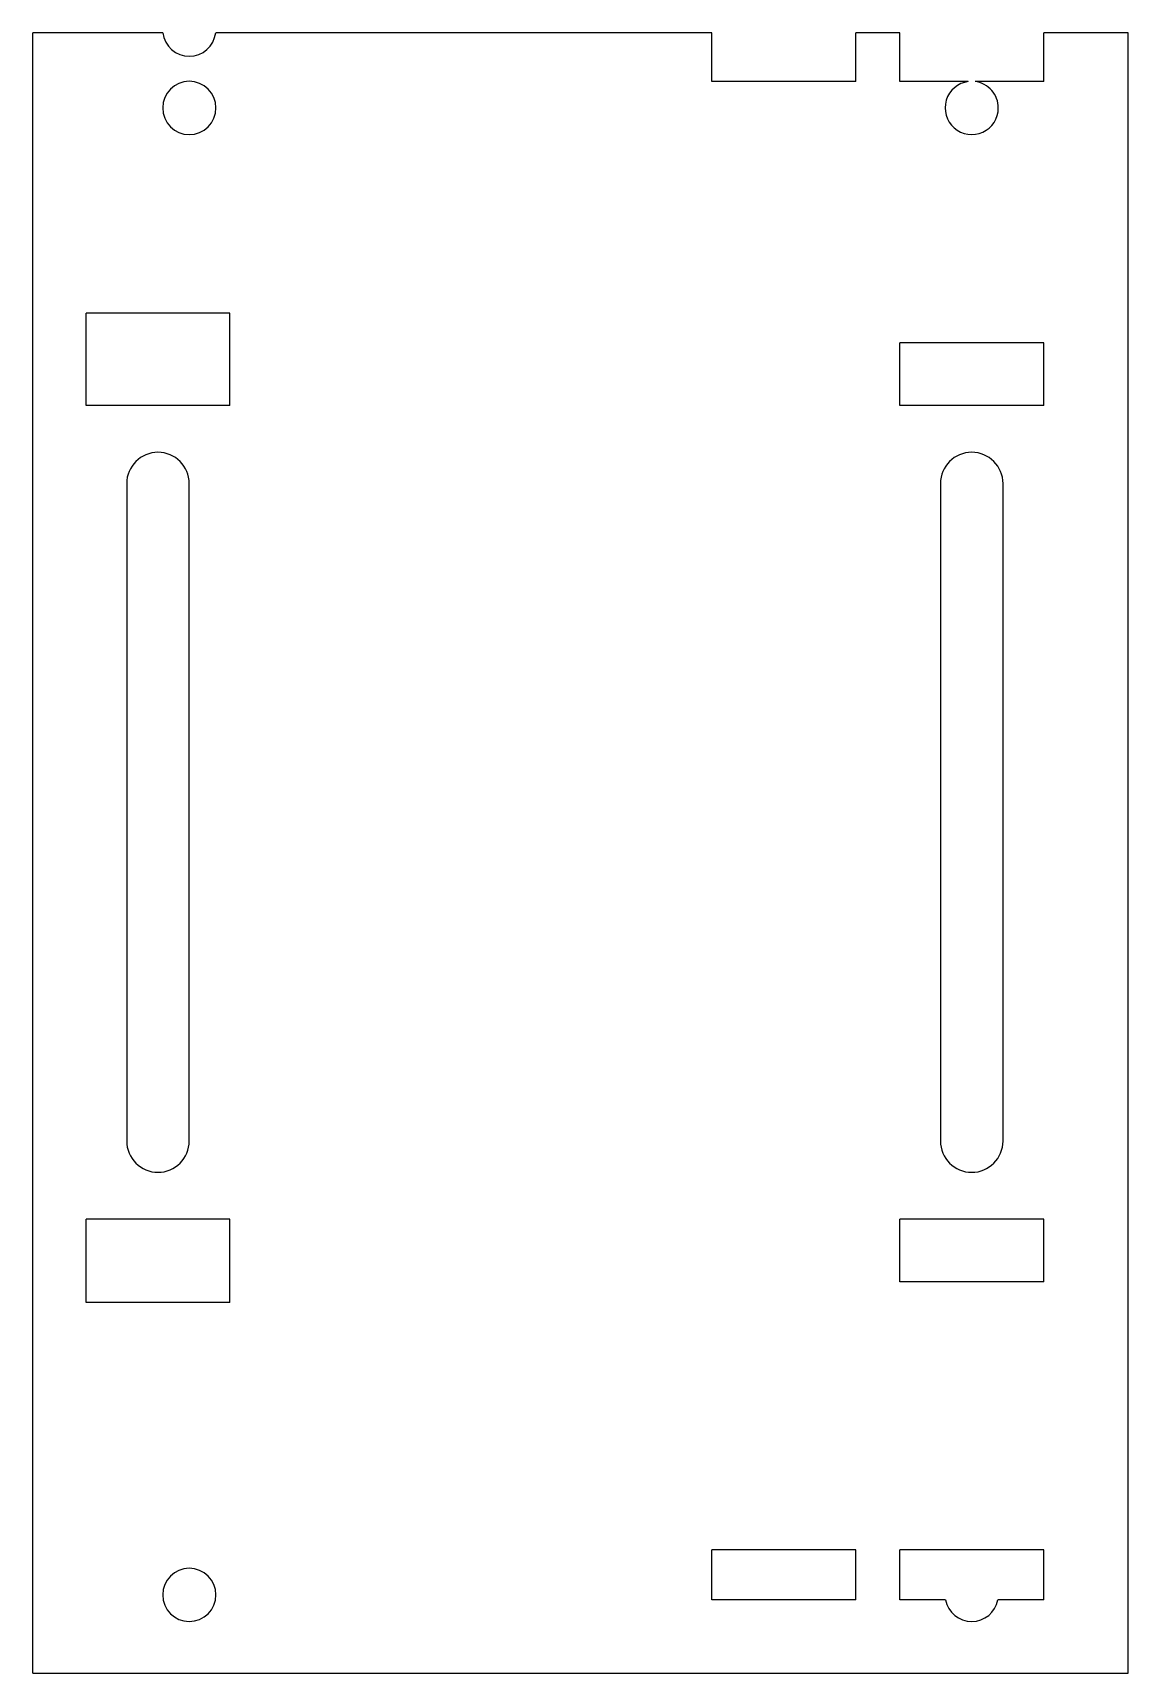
# Model space of a CAD drawing. Header units: millimetres. Extents: x 0 to 70, y 0 to 105.
import ezdxf

# ---------------------------------------------------------------- set-up
doc = ezdxf.new("R2010")
doc.units = ezdxf.units.MM

msp = doc.modelspace()

# ---------------------------------------------------------------- linework, layer by layer
for p, q in [((0, 0), (0, 104.8)), ((70, 0), (70, 104.8)), ((8.31, 104.8), (0, 104.8)), ((43.4, 104.8), (11.69, 104.8)), ((43.4, 101.68), (43.4, 104.8)), ((55.4, 104.8), (52.6, 104.8)), ((52.6, 101.68), (52.6, 104.8)), ((55.4, 101.68), (55.4, 104.8)), ((70, 104.8), (64.6, 104.8)), ((64.6, 101.68), (64.6, 104.8)), ((52.6, 101.68), (43.4, 101.68)), ((59.77, 101.68), (55.4, 101.68)), ((64.6, 101.68), (60.23, 101.68)), ((3.4, 85), (3.4, 86.88)), ((12.6, 86.88), (3.4, 86.88)), ((12.6, 85), (12.6, 86.88)), ((3.4, 83.68), (3.4, 85)), ((12.6, 83.68), (12.6, 85)), ((55.4, 81), (55.4, 85)), ((64.6, 85), (55.4, 85)), ((64.6, 81), (64.6, 85)), ((3.4, 81), (3.4, 83.68)), ((12.6, 81), (12.6, 83.68)), ((12.6, 81), (3.4, 81)), ((64.6, 81), (55.4, 81)), ((6, 76), (6, 34)), ((10, 34), (10, 76)), ((58, 76), (58, 34)), ((62, 34), (62, 76)), ((3.4, 26.88), (3.4, 29)), ((12.6, 29), (3.4, 29)), ((12.6, 26.88), (12.6, 29)), ((55.4, 25), (55.4, 29)), ((64.6, 29), (55.4, 29)), ((64.6, 25), (64.6, 29)), ((3.4, 25), (3.4, 26.88)), ((12.6, 25), (12.6, 26.88)), ((3.4, 23.68), (3.4, 25)), ((12.6, 23.68), (12.6, 25)), ((64.6, 25), (55.4, 25)), ((12.6, 23.68), (3.4, 23.68)), ((43.4, 4.68), (43.4, 7.88)), ((52.6, 7.88), (43.4, 7.88)), ((52.6, 4.68), (52.6, 7.88)), ((55.4, 4.68), (55.4, 7.88)), ((64.6, 7.88), (55.4, 7.88)), ((64.6, 4.68), (64.6, 7.88)), ((52.6, 4.68), (43.4, 4.68)), ((58.33, 4.68), (55.4, 4.68)), ((64.6, 4.68), (61.67, 4.68)), ((0, 0), (70, 0))]:
    msp.add_line(p, q)
for centre, radius, start, end in [((10, 105), 1.7, -173.2437, -90), ((10, 105), 1.7, -90, -6.7563), ((10, 100), 1.7, 0, 180), ((60, 100), 1.7, 97.6313, 228.8156), ((60, 100), 1.7, 41.1844, 82.3687), ((60, 100), 1.7, 0, 41.1844), ((10, 100), 1.7, -180, 0), ((60, 100), 1.7, -131.1844, 0), ((8, 76), 2, 90, 180), ((8, 76), 2, 0, 90), ((60, 76), 2, 90, 180), ((60, 76), 2, 0, 90), ((8, 34), 2, 180, 270), ((8, 34), 2, 270, 360), ((60, 34), 2, 180, 270), ((60, 34), 2, 270, 360), ((10, 5), 1.7, 0, 180), ((10, 5), 1.7, -180, 0), ((60, 5), 1.7, -169.3198, -90), ((60, 5), 1.7, -90, -10.6802)]:
    msp.add_arc(centre, radius, start, end)

doc.saveas('drawing.dxf')
